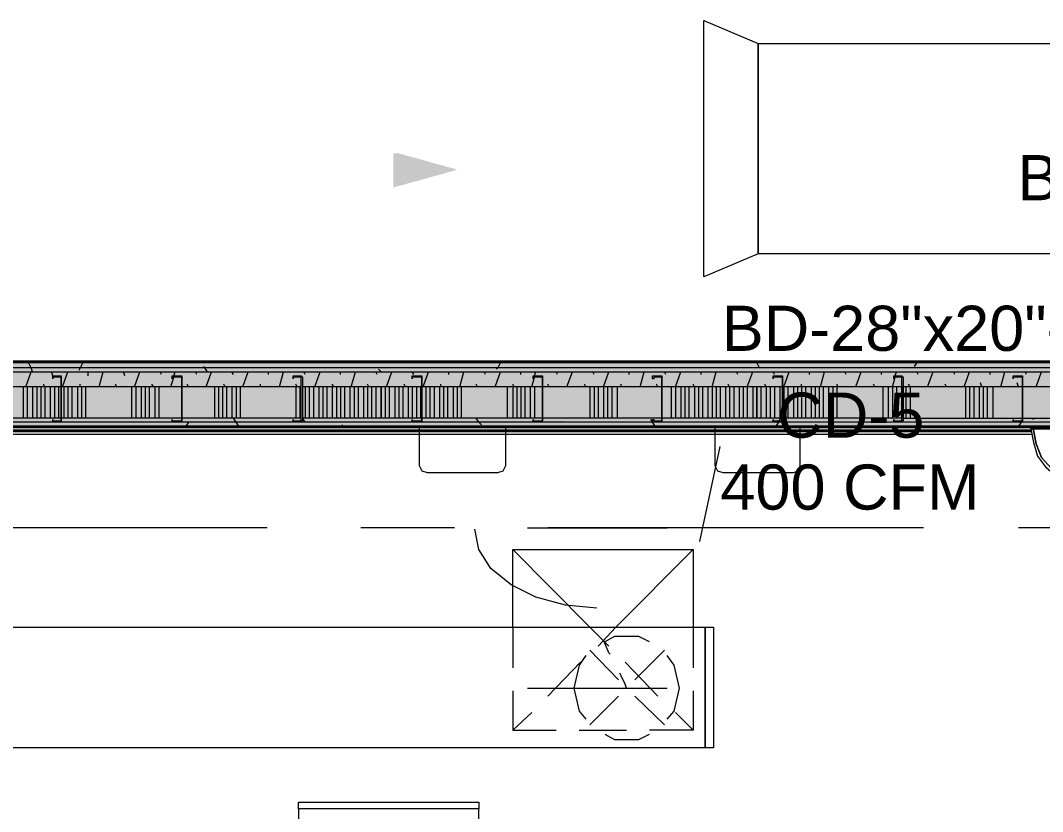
# Model space of a CAD drawing. Header units: metres. Extents: x 98 to 337, y -7 to 53.
# Drawn here: x 112.568 to 116.021, y 34.088 to 36.759 of the extents above; entities that cross this region are included whole.
import ezdxf

# ---------------------------------------------------------------- set-up
doc = ezdxf.new("R2010")
doc.units = ezdxf.units.M
doc.layers.add('HVAC - Ductos', color=5, linetype='Continuous', lineweight=0)
doc.layers.add('PDF_Text', color=7, linetype='Continuous', lineweight=0)
doc.layers.add('PDF_Geometry', color=7, linetype='Continuous', lineweight=0, true_color=0xaaaaaa)
doc.layers.add('PDF_Solid Fills', color=7, linetype='Continuous', lineweight=0, true_color=0xffffff)
doc.styles.add('PDF Helvetica', font='')
doc.styles.get('PDF Helvetica').set_extended_font_data('Helvetica')

msp = doc.modelspace()

# ---------------------------------------------------------------- hatches: boundary and pattern name
at = {"layer": 'PDF_Solid Fills', "lineweight": 0, "transparency": 33554559}
msp.add_hatch(color=256, dxfattribs=at).paths.add_polyline_path([(113.8642, 36.3055), (113.8458, 36.3101), (113.8275, 36.3101), (113.8275, 36.1955), (113.8642, 36.2047), (113.8779, 36.2093), (113.9146, 36.2184), (113.9283, 36.223), (113.9466, 36.2276), (113.9604, 36.2321), (113.997, 36.2413), (114.0108, 36.2459), (114.0291, 36.2505), (114.0429, 36.2551), (114.0291, 36.2597), (114.0108, 36.2643), (113.997, 36.2688), (113.9604, 36.278), (113.9466, 36.2826), (113.9283, 36.2871), (113.9146, 36.2917), (113.8779, 36.3009)])
h = msp.add_hatch(color=256, dxfattribs=at)
h.paths.add_polyline_path([(108.3936, 35.5862), (108.3936, 35.6045), (108.2378, 35.6045), (108.2378, 35.5862)])
h.paths.add_polyline_path([(108.8472, 35.6045), (108.8472, 35.5862), (116.8331, 35.5862), (116.8331, 35.6045)])
h = msp.add_hatch(color=256, dxfattribs=at)
h.paths.add_polyline_path([(108.3936, 35.5724), (108.3936, 35.5861), (108.2378, 35.5861), (108.2378, 35.5724)])
h.paths.add_polyline_path([(108.8472, 35.5861), (108.8472, 35.5724), (116.8331, 35.5724), (116.8331, 35.5861)])
h = msp.add_hatch(color=256, dxfattribs=at)
h.paths.add_polyline_path([(108.3936, 35.522), (108.3936, 35.5724), (108.2378, 35.5724), (108.2378, 35.522)])
h.paths.add_polyline_path([(108.8472, 35.5724), (108.8472, 35.522), (116.8331, 35.522), (116.8331, 35.5724)])
h = msp.add_hatch(color=256, dxfattribs=at)
h.paths.add_polyline_path([(108.3936, 35.4166), (108.3936, 35.522), (108.2378, 35.522), (108.2378, 35.4166)])
h.paths.add_polyline_path([(115.5502, 35.4166), (116.8331, 35.4166), (116.8331, 35.522), (115.5502, 35.522)])
h.paths.add_polyline_path([(115.5456, 35.4166), (115.5456, 35.522), (113.5205, 35.522), (113.5205, 35.4166)])
h.paths.add_polyline_path([(113.516, 35.4166), (113.516, 35.522), (111.4909, 35.522), (111.4909, 35.4166)])
h.paths.add_polyline_path([(111.4863, 35.4166), (111.4863, 35.522), (110.6799, 35.522), (110.6799, 35.4166)])
h.paths.add_polyline_path([(110.6753, 35.4166), (110.6753, 35.522), (108.8472, 35.522), (108.8472, 35.4166)])
h = msp.add_hatch(color=256, dxfattribs=at)
h.paths.add_polyline_path([(108.3936, 35.3892), (108.3936, 35.4029), (108.2378, 35.4029), (108.2378, 35.3892)])
h.paths.add_polyline_path([(108.8472, 35.3892), (116.8331, 35.3892), (116.8331, 35.4029), (108.8472, 35.4029)])
h = msp.add_hatch(color=256, dxfattribs=at)
h.paths.add_polyline_path([(108.3936, 35.4029), (108.3936, 35.4166), (108.2424, 35.4166), (108.2424, 35.4029)])
h.paths.add_polyline_path([(108.8586, 35.4029), (116.7323, 35.4074), (116.7369, 35.4074), (116.833, 35.4029), (116.8331, 35.4029), (116.8331, 35.4166), (108.8472, 35.4166), (108.8472, 35.4029)])

# ---------------------------------------------------------------- linework, layer by layer
at = {"layer": 'HVAC - Ductos', "lineweight": 0}
for points in [[(114.8767, 36.7591), (115.06, 36.6812), (115.06, 35.971), (114.8767, 35.8931)], [(117.305, 35.971), (115.06, 35.971), (115.06, 36.6812), (117.305, 36.6812)], [(111.0235, 34.711), (114.8813, 34.711), (114.8813, 34.3032), (111.0235, 34.3032)], [(114.8813, 34.3032), (114.8813, 34.711), (114.9088, 34.711), (114.9088, 34.3032)], [(113.5068, 29.2496), (114.1162, 29.2496), (114.1162, 29.0985), (113.5068, 29.0985), (113.5068, 29.2496), (114.1162, 29.2496), (114.1162, 34.0971), (113.5068, 34.0971)]]:
    msp.add_lwpolyline(points, close=True, dxfattribs=at)
for points in [[(114.2307, 34.711), (114.2307, 34.9722), (114.8401, 34.9722), (114.8401, 34.711)], [(114.4918, 34.711), (114.2307, 34.9722)], [(114.5789, 34.711), (114.8401, 34.9722)], [(114.2307, 34.711), (114.2307, 34.5736)], [(114.556, 34.6469), (114.4918, 34.711)], [(114.5194, 34.6469), (114.5789, 34.711)], [(114.8401, 34.711), (114.8401, 34.5736)], [(114.6935, 34.6607), (114.6568, 34.6789), (114.5743, 34.6789), (114.5422, 34.6607)], [(114.5606, 34.6194), (114.556, 34.624), (114.5422, 34.6561), (114.5377, 34.6652)], [(114.4782, 34.6148), (114.4552, 34.5827), (114.4369, 34.5049), (114.4552, 34.427), (114.4782, 34.3994)], [(114.4918, 34.6332), (114.5881, 34.5323)], [(114.7439, 34.6332), (114.6431, 34.5323)], [(114.7531, 34.3994), (114.7759, 34.427), (114.7943, 34.5049), (114.7759, 34.5827), (114.7531, 34.6148)], [(114.3498, 34.4774), (114.4598, 34.5919)], [(114.7209, 34.4774), (114.611, 34.5919)], [(114.6156, 34.5049), (114.611, 34.5186), (114.5972, 34.5461), (114.5927, 34.5553)], [(114.2811, 34.5049), (114.5148, 34.5049), (114.7531, 34.5049)], [(114.2307, 34.4957), (114.2307, 34.3628), (114.2949, 34.4224)], [(114.5881, 34.4774), (114.4918, 34.3812)], [(114.6431, 34.4774), (114.7439, 34.3812)], [(114.8401, 34.4957), (114.8401, 34.3628), (114.6935, 34.3628)], [(114.8401, 34.3628), (114.7805, 34.4224)], [(114.2307, 34.3628), (114.3773, 34.3628)], [(114.4552, 34.3628), (114.6156, 34.3628)], [(114.5422, 34.3491), (114.5743, 34.3308), (114.6568, 34.3308), (114.6935, 34.3491)]]:
    msp.add_lwpolyline(points, dxfattribs=at)
at = {"layer": 'PDF_Geometry', "lineweight": 0}
for points in [[(107.042, 35.6091), (108.2012, 35.6091), (108.2012, 35.6045), (107.042, 35.6045), (108.2012, 35.6045), (116.7782, 35.6045), (116.7644, 35.6045), (116.7782, 35.6045), (117.7174, 35.6045), (116.7782, 35.6045), (116.7782, 35.6091), (117.7174, 35.6091), (117.7174, 35.6045), (117.7174, 35.5861), (117.7174, 35.3846), (117.7174, 35.4945), (117.7174, 35.522), (117.7174, 35.5724), (117.7174, 35.5861), (117.7174, 35.6045), (117.7174, 35.6091), (116.7782, 35.6091), (108.2012, 35.6091)], [(112.705, 35.5587), (112.705, 35.5541), (112.705, 35.4074), (112.705, 35.4029), (112.6775, 35.4029), (112.6775, 35.412), (112.6775, 35.4074), (112.705, 35.4074), (112.705, 35.5541), (112.6775, 35.5541), (112.6775, 35.5495), (112.6775, 35.5587)], [(113.1128, 35.5587), (113.1128, 35.5541), (113.1128, 35.4074), (113.1128, 35.4029), (113.0807, 35.4029), (113.0807, 35.412), (113.0807, 35.4074), (113.1128, 35.4074), (113.1128, 35.5541), (113.0807, 35.5541), (113.0807, 35.5495), (113.0807, 35.5587)], [(113.516, 35.5587), (113.5205, 35.5541), (113.5205, 35.4074), (113.516, 35.4074), (113.516, 35.4029), (113.4885, 35.4029), (113.4885, 35.412), (113.4885, 35.4074), (113.516, 35.4074), (113.516, 35.5541), (113.4885, 35.5541), (113.4885, 35.5495), (113.4885, 35.5587)], [(113.9238, 35.5587), (113.9238, 35.5541), (113.9238, 35.4074), (113.9238, 35.4029), (113.8916, 35.4029), (113.8916, 35.412), (113.8916, 35.4074), (113.9238, 35.4074), (113.9238, 35.5541), (113.8916, 35.5541), (113.8916, 35.5495), (113.8916, 35.5587)], [(114.3269, 35.5587), (114.3315, 35.5587), (114.3315, 35.5541), (114.3315, 35.4074), (114.3269, 35.4029), (114.2994, 35.4029), (114.2994, 35.412), (114.2994, 35.4074), (114.3269, 35.4074), (114.3315, 35.4074), (114.3315, 35.5541), (114.3269, 35.5541), (114.2994, 35.5541), (114.2994, 35.5495), (114.2994, 35.5587)], [(114.7347, 35.5587), (114.7347, 35.5541), (114.7347, 35.4074), (114.7347, 35.4029), (114.7026, 35.4029), (114.7026, 35.412), (114.7072, 35.412), (114.7072, 35.4074), (114.7347, 35.4074), (114.7347, 35.5541), (114.7072, 35.5541), (114.7072, 35.5495), (114.7026, 35.5495), (114.7026, 35.5587)], [(115.1379, 35.5587), (115.1425, 35.5587), (115.1425, 35.5541), (115.1425, 35.4074), (115.1379, 35.4029), (115.1104, 35.4029), (115.1104, 35.412), (115.1104, 35.4074), (115.1379, 35.4074), (115.1425, 35.4074), (115.1425, 35.5541), (115.1379, 35.5541), (115.1104, 35.5541), (115.1104, 35.5495), (115.1104, 35.5587)], [(115.5456, 35.5587), (115.5502, 35.5541), (115.5502, 35.4074), (115.5456, 35.4074), (115.5456, 35.4029), (115.5182, 35.4029), (115.5182, 35.412), (115.5182, 35.4074), (115.5456, 35.4074), (115.5456, 35.5541), (115.5182, 35.5541), (115.5182, 35.5495), (115.5182, 35.5587)], [(115.9534, 35.5587), (115.9534, 35.5541), (115.9534, 35.4074), (115.9534, 35.4029), (115.9213, 35.4029), (115.9213, 35.412), (115.9213, 35.4074), (115.9534, 35.4074), (115.9534, 35.5541), (115.9213, 35.5541), (115.9213, 35.5495), (115.9213, 35.5587)], [(113.7863, 35.4166), (113.7863, 35.522)], [(115.0554, 35.4166), (115.0554, 35.522)], [(115.9809, 35.3754), (109.2779, 35.3754)], [(109.2779, 35.3754), (115.9809, 35.3754)], [(109.3053, 35.3708), (115.9809, 35.3708)], [(116.3795, 35.38), (116.3795, 35.3846), (116.3749, 35.3846), (115.9855, 35.3846), (115.9809, 35.3846), (115.9809, 35.38), (115.9901, 35.3342), (116.0038, 35.2884), (116.0313, 35.2517), (116.068, 35.2196), (116.1092, 35.2013), (116.155, 35.1875), (116.2054, 35.1875), (116.2512, 35.2013), (116.2925, 35.2196), (116.3291, 35.2517), (116.3566, 35.2884), (116.3749, 35.3342)], [(116.3749, 35.3754), (116.3612, 35.3296), (116.3429, 35.2838), (116.3108, 35.2471), (116.2742, 35.2196), (116.2283, 35.2059), (116.1825, 35.1967), (116.1322, 35.2059), (116.0909, 35.2196), (116.0496, 35.2471), (116.0176, 35.2838), (115.9993, 35.3296), (115.9901, 35.3754), (115.9901, 35.38), (115.9947, 35.38), (116.3658, 35.38), (116.3704, 35.38), (116.3704, 35.3754)], [(114.1162, 34.0971), (113.5068, 34.0971), (113.5068, 34.12), (114.1162, 34.12)]]:
    msp.add_lwpolyline(points, close=True, dxfattribs=at)
for points in [[(119.6967, 35.6045), (117.7174, 35.6045), (116.8331, 35.6045), (108.8472, 35.6045), (108.8472, 35.3846), (116.8331, 35.3846), (117.5021, 35.3846), (117.5021, 34.7477), (117.5021, 33.5381), (115.8985, 33.5381), (115.8985, 33.3182), (115.8985, 29.9873), (115.8985, 29.772), (117.5021, 29.772), (117.5021, 28.3837), (115.3029, 28.3837), (107.2253, 28.3837), (107.2253, 33.2082), (107.0099, 33.2082), (107.0099, 32.8188), (107.0099, 32.7272), (107.0099, 30.7341)], [(117.7174, 35.6045), (116.8331, 35.6045), (108.8472, 35.6045), (108.8472, 35.3846), (108.3936, 35.3846), (108.3936, 35.6045), (108.2378, 35.6045), (107.0283, 35.6045), (107.0283, 35.5861), (107.0283, 35.5724), (107.0283, 35.4854)], [(117.7036, 28.3837), (117.7036, 29.9736), (117.6853, 29.9736), (117.5021, 29.9736), (116.1, 29.9736), (116.1, 29.9873), (116.1, 33.3182), (116.1, 33.3228), (116.1, 33.3365), (117.5021, 33.3365), (117.6853, 33.3365), (117.7036, 33.3365), (117.7036, 34.7477), (117.7036, 35.3846), (117.7036, 35.5724), (117.7036, 35.5861), (116.8331, 35.5861), (108.8472, 35.5861)], [(108.8472, 35.5724), (116.8331, 35.5724), (117.6853, 35.5724), (117.6853, 35.5587), (117.6853, 35.5724), (117.7036, 35.5724), (117.7036, 34.7477), (117.6853, 34.7477), (117.6853, 34.9905), (117.6853, 35.3892), (117.6853, 35.4029), (117.6853, 35.3892), (117.6853, 34.9905), (117.6853, 34.7477), (117.5845, 34.7477), (117.5845, 34.9905), (117.5845, 35.3892), (117.5845, 35.522), (117.6853, 35.522), (117.6853, 35.4074), (117.6853, 35.5541), (117.6853, 35.522), (117.6853, 35.4074)], [(112.5859, 35.522), (112.6042, 35.5724)], [(112.6088, 35.5724), (112.6042, 35.5861), (112.5951, 35.6045)], [(112.6775, 35.5587), (112.6729, 35.5724)], [(112.7096, 35.522), (112.7279, 35.5724)], [(112.7783, 35.6045), (112.7692, 35.5861), (112.7646, 35.577)], [(112.7966, 35.5587), (112.7966, 35.5724)], [(112.8333, 35.522), (112.847, 35.5724)], [(112.9204, 35.5587), (112.9158, 35.5724)], [(112.9524, 35.522), (112.9707, 35.5724)], [(113.0441, 35.5633), (113.0395, 35.5724)], [(113.0853, 35.5587), (113.0899, 35.5724)], [(113.1631, 35.5633), (113.1586, 35.5724)], [(113.1998, 35.5724), (113.1907, 35.5861), (113.1861, 35.5907)], [(113.1953, 35.522), (113.2136, 35.5724)], [(113.2869, 35.5633), (113.2823, 35.5724)], [(113.319, 35.522), (113.3373, 35.5724)], [(113.406, 35.5633), (113.406, 35.5724)], [(113.4426, 35.522), (113.4564, 35.5724)], [(113.5297, 35.5633), (113.5251, 35.5724)], [(113.5618, 35.522), (113.5801, 35.5724)], [(113.6489, 35.5633), (113.6489, 35.5724)], [(113.6855, 35.522), (113.6993, 35.5724)], [(113.7725, 35.5633), (113.768, 35.5724)], [(113.7863, 35.5724), (113.7771, 35.5816)], [(113.8046, 35.522), (113.8229, 35.5724)], [(113.8962, 35.5633), (113.8916, 35.5724)], [(113.9283, 35.522), (113.9466, 35.5724)], [(114.0154, 35.5633), (114.0154, 35.5724)], [(114.052, 35.522), (114.0658, 35.5724)], [(114.1391, 35.5633), (114.1345, 35.5724)], [(114.1711, 35.522), (114.1895, 35.5724)], [(114.1895, 35.6045), (114.1803, 35.5861), (114.1757, 35.5816)], [(114.2582, 35.5633), (114.2582, 35.5724)], [(114.304, 35.5587), (114.3086, 35.5724)], [(114.3819, 35.5633), (114.3773, 35.5724)], [(114.414, 35.522), (114.4323, 35.5724)], [(114.5056, 35.5633), (114.501, 35.5724)], [(114.5377, 35.522), (114.556, 35.5724)], [(114.6247, 35.5633), (114.6247, 35.5724)], [(114.6614, 35.522), (114.6751, 35.5724)], [(114.7485, 35.5633), (114.7439, 35.5724)], [(114.7805, 35.522), (114.7989, 35.5724)], [(114.8676, 35.5633), (114.8676, 35.5724)], [(114.9042, 35.522), (114.918, 35.5724)], [(114.9913, 35.5633), (114.9867, 35.5724)], [(115.0234, 35.522), (115.0416, 35.5724)], [(115.0692, 35.5861), (115.0646, 35.5861), (115.0554, 35.6045)], [(115.115, 35.5633), (115.1104, 35.5724)], [(115.147, 35.522), (115.1654, 35.5724)], [(115.2341, 35.5633), (115.2341, 35.5724)], [(115.2707, 35.522), (115.2845, 35.5724)], [(115.3578, 35.5633), (115.3532, 35.5724)], [(115.3899, 35.522), (115.4082, 35.5724)], [(115.4769, 35.5633), (115.4769, 35.5724)], [(115.5227, 35.5587), (115.5273, 35.5724)], [(115.596, 35.6045), (115.5869, 35.5907)], [(115.6006, 35.5633), (115.596, 35.5724)], [(115.6327, 35.522), (115.651, 35.5724)], [(115.7243, 35.5633), (115.7198, 35.5724)], [(115.7564, 35.522), (115.7747, 35.5724)], [(115.8435, 35.5633), (115.8435, 35.5724)], [(115.8801, 35.522), (115.8939, 35.5724)], [(115.9672, 35.5633), (115.9626, 35.5724)], [(115.9993, 35.522), (116.0176, 35.5724)], [(113.0761, 35.522), (113.0853, 35.5541)], [(114.2949, 35.522), (114.304, 35.5541)], [(114.7301, 35.5541), (114.7301, 35.5587)], [(115.5136, 35.522), (115.5227, 35.5541)], [(113.516, 35.522), (113.1128, 35.522), (112.705, 35.522), (112.3018, 35.522), (111.8941, 35.522), (111.4909, 35.522)], [(112.5767, 35.522), (112.5767, 35.4166)], [(112.5905, 35.522), (112.5905, 35.4166)], [(112.6088, 35.522), (112.6088, 35.4166)], [(112.6225, 35.522), (112.6225, 35.4166)], [(112.6363, 35.522), (112.6363, 35.4166)], [(112.65, 35.522), (112.6455, 35.5312)], [(112.65, 35.522), (112.65, 35.4166)], [(112.6684, 35.522), (112.6684, 35.4166)], [(112.6821, 35.522), (112.6821, 35.4166)], [(112.6958, 35.522), (112.6958, 35.4166)], [(112.7142, 35.522), (112.7142, 35.4166)], [(112.7279, 35.522), (112.7279, 35.4166)], [(112.7416, 35.522), (112.7416, 35.4166)], [(112.76, 35.522), (112.76, 35.4166)], [(112.7692, 35.522), (112.7692, 35.5312)], [(112.7737, 35.522), (112.7737, 35.4166)], [(112.7875, 35.522), (112.7875, 35.4166)], [(112.8928, 35.522), (112.8882, 35.5312)], [(112.9433, 35.522), (112.9433, 35.4166)], [(112.957, 35.522), (112.957, 35.4166)], [(112.9753, 35.522), (112.9753, 35.4166)], [(112.9891, 35.522), (112.9891, 35.4166)], [(113.0028, 35.522), (113.0028, 35.4166)], [(113.0166, 35.522), (113.012, 35.5312)], [(113.0211, 35.522), (113.0211, 35.4166)], [(113.0349, 35.522), (113.0349, 35.4166)], [(113.1357, 35.522), (113.1311, 35.5312)], [(113.2227, 35.522), (113.2227, 35.4166)], [(113.2365, 35.522), (113.2365, 35.4166)], [(113.2502, 35.522), (113.2502, 35.4166)], [(113.2594, 35.522), (113.2548, 35.5312)], [(113.264, 35.522), (113.264, 35.4166)], [(113.2823, 35.522), (113.2823, 35.4166)], [(113.296, 35.522), (113.296, 35.4166)], [(113.3098, 35.522), (113.3098, 35.4166)], [(113.3785, 35.522), (113.3785, 35.5312)], [(113.5022, 35.522), (113.4976, 35.5312)], [(113.4976, 35.522), (113.4976, 35.4166)], [(113.5114, 35.522), (113.5114, 35.4166)], [(115.5456, 35.522), (115.5456, 35.4166), (115.1425, 35.4166), (114.7347, 35.4166), (114.3315, 35.4166), (113.9238, 35.4166), (113.5205, 35.4166)], [(117.6853, 35.522), (117.5845, 35.522), (117.5753, 35.522), (117.1721, 35.522), (116.8331, 35.522), (116.7644, 35.522), (115.9534, 35.522), (115.5456, 35.522), (115.1425, 35.522), (114.7347, 35.522), (114.3315, 35.522), (113.9238, 35.522), (113.5205, 35.522)], [(113.5297, 35.522), (113.5297, 35.4166)], [(113.5435, 35.522), (113.5435, 35.4166)], [(113.5572, 35.522), (113.5572, 35.4166)], [(113.5755, 35.522), (113.5755, 35.4166)], [(113.5893, 35.522), (113.5893, 35.4166)], [(113.603, 35.522), (113.603, 35.4166)], [(113.6259, 35.522), (113.6213, 35.5312)], [(113.6213, 35.522), (113.6213, 35.4166)], [(113.6351, 35.522), (113.6351, 35.4166)], [(113.6489, 35.522), (113.6489, 35.4166)], [(113.6626, 35.522), (113.6626, 35.4166)], [(113.6809, 35.522), (113.6809, 35.4166)], [(113.6947, 35.522), (113.6947, 35.4166)], [(113.7084, 35.522), (113.7084, 35.4166)], [(113.7267, 35.522), (113.7267, 35.4166)], [(113.7451, 35.522), (113.7405, 35.5312)], [(113.7405, 35.522), (113.7405, 35.4166)], [(113.7542, 35.522), (113.7542, 35.4166)], [(113.768, 35.522), (113.768, 35.4166)], [(113.8, 35.522), (113.8, 35.4166)], [(113.8138, 35.522), (113.8138, 35.4166)], [(113.8321, 35.522), (113.8321, 35.4166)], [(113.8458, 35.522), (113.8458, 35.4166)], [(113.8596, 35.522), (113.8596, 35.4166)], [(113.8688, 35.522), (113.8642, 35.5312)], [(113.8779, 35.522), (113.8779, 35.4166)], [(113.8916, 35.522), (113.8916, 35.4166)], [(113.9054, 35.522), (113.9054, 35.4166)], [(113.9192, 35.522), (113.9192, 35.4166)], [(113.9375, 35.522), (113.9375, 35.4166)], [(113.9512, 35.522), (113.9512, 35.4166)], [(113.965, 35.522), (113.965, 35.4166)], [(113.9833, 35.522), (113.9833, 35.4166)], [(113.9878, 35.522), (113.9878, 35.5312)], [(113.997, 35.522), (113.997, 35.4166)], [(114.0108, 35.522), (114.0108, 35.4166)], [(114.0291, 35.522), (114.0291, 35.4166)], [(114.0429, 35.522), (114.0429, 35.4166)], [(114.0566, 35.522), (114.0566, 35.4166)], [(114.1116, 35.522), (114.107, 35.5312)], [(114.2124, 35.522), (114.2124, 35.4166)], [(114.2353, 35.522), (114.2307, 35.5312)], [(114.2307, 35.522), (114.2307, 35.4166)], [(114.2445, 35.522), (114.2445, 35.4166)], [(114.2582, 35.522), (114.2582, 35.4166)], [(114.2719, 35.522), (114.2719, 35.4166)], [(114.2903, 35.522), (114.2903, 35.4166)], [(114.304, 35.522), (114.304, 35.4166)], [(114.3544, 35.522), (114.3498, 35.5312)], [(114.4782, 35.522), (114.4736, 35.5312)], [(114.4918, 35.522), (114.4918, 35.4166)], [(114.5056, 35.522), (114.5056, 35.4166)], [(114.5194, 35.522), (114.5194, 35.4166)], [(114.5377, 35.522), (114.5377, 35.4166)], [(114.5514, 35.522), (114.5514, 35.4166)], [(114.5652, 35.522), (114.5652, 35.4166)], [(114.5835, 35.522), (114.5835, 35.4166)], [(114.5972, 35.522), (114.5972, 35.5312)], [(114.7209, 35.522), (114.7164, 35.5312)], [(114.7667, 35.522), (114.7667, 35.4166)], [(114.7805, 35.522), (114.7805, 35.4166)], [(114.7989, 35.522), (114.7989, 35.4166)], [(114.8126, 35.522), (114.8126, 35.4166)], [(114.8263, 35.522), (114.8263, 35.4166)], [(114.8447, 35.522), (114.8401, 35.5312)], [(114.8447, 35.522), (114.8447, 35.4166)], [(114.8584, 35.522), (114.8584, 35.4166)], [(114.8721, 35.522), (114.8721, 35.4166)], [(114.8905, 35.522), (114.8905, 35.4166)], [(114.9042, 35.522), (114.9042, 35.4166)], [(114.918, 35.522), (114.918, 35.4166)], [(114.9317, 35.522), (114.9317, 35.4166)], [(114.95, 35.522), (114.95, 35.4166)], [(114.9638, 35.522), (114.9592, 35.5312)], [(114.9638, 35.522), (114.9638, 35.4166)], [(114.9775, 35.522), (114.9775, 35.4166)], [(114.9958, 35.522), (114.9958, 35.4166)], [(115.0096, 35.522), (115.0096, 35.4166)], [(115.0234, 35.522), (115.0234, 35.4166)], [(115.0416, 35.522), (115.0416, 35.4166)], [(115.0692, 35.522), (115.0692, 35.4166)], [(115.0875, 35.522), (115.0829, 35.5312)], [(115.0875, 35.522), (115.0875, 35.4166)], [(115.1012, 35.522), (115.1012, 35.4166)], [(115.115, 35.522), (115.115, 35.4166)], [(115.1333, 35.522), (115.1333, 35.4166)], [(115.147, 35.522), (115.147, 35.4166)], [(115.1608, 35.522), (115.1608, 35.4166)], [(115.1791, 35.522), (115.1791, 35.4166)], [(115.1929, 35.522), (115.1929, 35.4166)], [(115.2066, 35.522), (115.2066, 35.5312)], [(115.2066, 35.522), (115.2066, 35.4166)], [(115.2204, 35.522), (115.2204, 35.4166)], [(115.2387, 35.522), (115.2387, 35.4166)], [(115.2524, 35.522), (115.2524, 35.4166)], [(115.2662, 35.522), (115.2662, 35.4166)], [(115.2799, 35.522), (115.2799, 35.4166)], [(115.2983, 35.522), (115.2983, 35.4166)], [(115.312, 35.522), (115.312, 35.4166)], [(115.3303, 35.522), (115.3257, 35.5312)], [(115.3257, 35.522), (115.3257, 35.4166)], [(115.454, 35.522), (115.4494, 35.5312)], [(115.4815, 35.522), (115.4815, 35.4166)], [(115.4998, 35.522), (115.4998, 35.4166)], [(115.5136, 35.522), (115.5136, 35.4166)], [(115.5273, 35.522), (115.5273, 35.4166)], [(115.5502, 35.4166), (115.9534, 35.4166), (116.7644, 35.4166), (116.8331, 35.4166), (117.1721, 35.4166), (117.5341, 35.4166), (117.5753, 35.4166), (117.5845, 35.4166), (117.5753, 35.4166), (117.5341, 35.4166), (117.5341, 35.522)], [(115.5594, 35.522), (115.5594, 35.4166)], [(115.5732, 35.522), (115.5686, 35.5312)], [(115.5732, 35.522), (115.5732, 35.4166)], [(115.6968, 35.522), (115.6923, 35.5312)], [(115.761, 35.522), (115.761, 35.4166)], [(115.7747, 35.522), (115.7747, 35.4166)], [(115.7885, 35.522), (115.7885, 35.4166)], [(115.8068, 35.522), (115.8068, 35.4166)], [(115.816, 35.522), (115.8114, 35.5358)], [(115.8205, 35.522), (115.8205, 35.4166)], [(115.8343, 35.522), (115.8343, 35.4166)], [(115.8527, 35.522), (115.8527, 35.4166)], [(115.9397, 35.522), (115.9351, 35.5358)], [(113.1128, 35.4441), (113.1128, 35.4487)], [(115.1425, 35.4624), (115.1425, 35.467)], [(117.5204, 28.3837), (117.5204, 29.7903), (117.5021, 29.7903), (115.9167, 29.7903), (115.9167, 29.804), (115.9167, 29.9873), (115.9167, 33.3182), (115.9167, 33.5061), (115.9167, 33.5198), (117.5021, 33.5198), (117.5204, 33.5198), (117.5204, 34.7477), (117.5204, 35.3846), (117.5204, 35.3892), (117.5204, 35.4029), (116.8331, 35.4029), (108.8472, 35.4029)], [(113.516, 35.4166), (113.1128, 35.4166), (112.705, 35.4166), (112.3018, 35.4166), (111.8941, 35.4166), (111.4909, 35.4166)], [(112.6913, 35.4029), (112.6913, 35.4074)], [(113.1357, 35.4029), (113.1265, 35.3892)], [(113.3052, 35.3892), (113.296, 35.4029), (113.2869, 35.4166)], [(113.5297, 35.4029), (113.5205, 35.4166)], [(114.1253, 35.3937), (114.1162, 35.4029), (114.107, 35.4166)], [(114.7118, 35.3892), (114.7026, 35.4029), (114.698, 35.412)], [(114.7026, 35.4074), (114.7072, 35.412)], [(115.1287, 35.4029), (115.1196, 35.3892)], [(115.1379, 35.4166), (115.1287, 35.4074)], [(115.9489, 35.4029), (115.9397, 35.3892)], [(115.9534, 35.4166), (115.9534, 35.412), (115.9489, 35.4074)], [(115.9901, 35.412), (115.9855, 35.4166)], [(115.9855, 35.3846), (108.3204, 35.3846)], [(117.5021, 35.3892), (116.8331, 35.3892), (108.8472, 35.3892)], [(115.9809, 35.3708), (109.3053, 35.3708)], [(113.658, 35.3892), (113.6534, 35.3937)], [(113.9146, 35.3846), (113.9146, 35.2563), (113.9238, 35.2379), (113.942, 35.2333), (114.1803, 35.2333), (114.1987, 35.2379), (114.2078, 35.2563), (114.2078, 35.3846)], [(114.9134, 35.3846), (114.9134, 35.2563), (114.9225, 35.2379), (114.9409, 35.2333), (115.1791, 35.2333), (115.1974, 35.2379), (115.202, 35.2563), (115.202, 35.3846)], [(115.9901, 35.3846), (115.9855, 35.3846), (115.9855, 35.38), (115.9901, 35.3754), (115.9901, 35.38), (115.9947, 35.38)], [(116.2742, 35.2242), (116.3108, 35.2471), (116.3429, 35.2838), (116.3612, 35.3296), (116.3749, 35.3754), (116.3704, 35.3754), (116.3704, 35.38), (116.3658, 35.38), (115.9947, 35.38), (115.9901, 35.38), (115.9901, 35.3754), (115.9993, 35.3296), (116.0176, 35.2838), (116.0496, 35.2471), (116.0909, 35.2196), (116.1322, 35.2059), (116.1825, 35.1967), (116.2283, 35.2059), (116.2742, 35.2196)], [(115.9855, 35.3616), (109.3099, 35.3616)], [(114.863, 34.9997), (114.9317, 35.3204)], [(113.4014, 35.0455), (112.1277, 35.0455)], [(114.0337, 35.0455), (113.7175, 35.0455)], [(114.5148, 34.7752), (114.4094, 34.7844), (114.3086, 34.8118), (114.2261, 34.8531), (114.1574, 34.9081), (114.1162, 34.9722), (114.1024, 35.0409)], [(114.2811, 35.0455), (114.5148, 35.0455), (114.7531, 35.0455)], [(115.619, 35.0455), (114.3498, 35.0455)], [(116.2558, 35.0455), (115.9397, 35.0455)]]:
    msp.add_lwpolyline(points, dxfattribs=at)

# ---------------------------------------------------------------- texts
at = {"layer": 'PDF_Text', "lineweight": 0, "attachment_point": 4, "style": 'PDF Helvetica'}
for s, insert, char_height in [('BOD3.35', (115.9358, 36.2272), 0.15242), ('BD-28"x20"-28"x20"', (114.9369, 35.7186), 0.152415), ('CD-5', (115.1248, 35.4253), 0.15242), ('400 CFM', (114.9324, 35.1825), 0.15242)]:
    msp.add_mtext(s, dxfattribs=dict(at, insert=insert, char_height=char_height))

doc.saveas('drawing.dxf')
